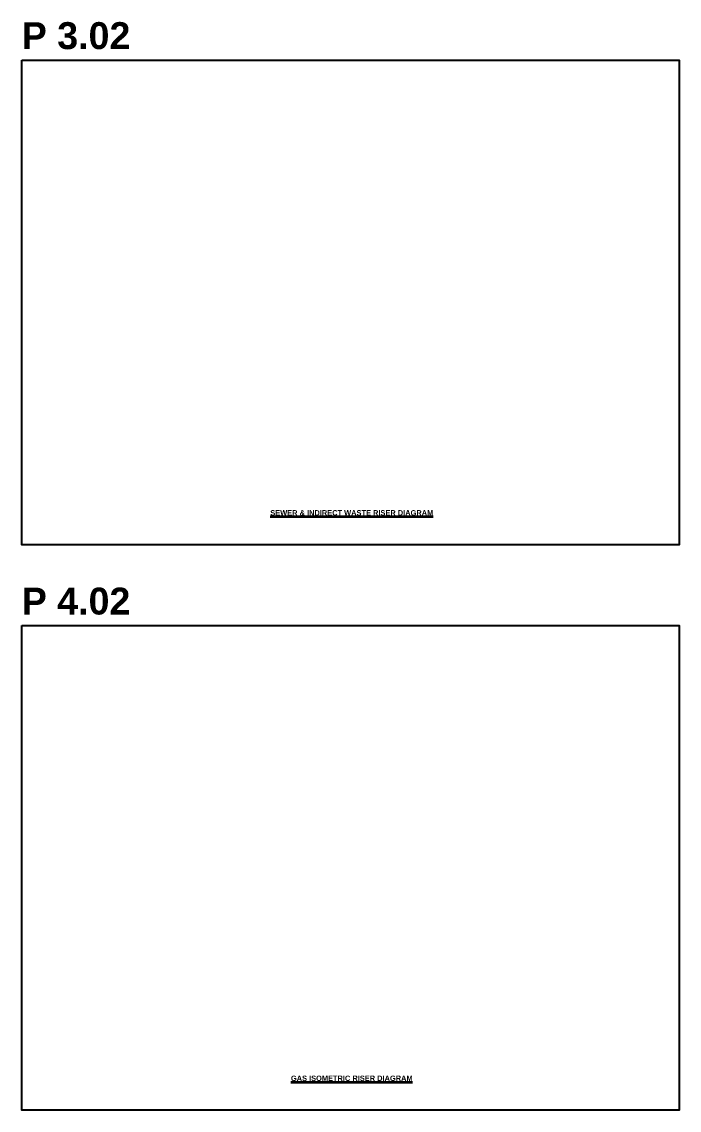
# Model space of a CAD drawing. Header units: inches. Extents: x 2025 to 34930, y -6955 to 4650.
# Drawn here: x 11625 to 13091, y -4200 to -1772 of the extents above; entities that cross this region are included whole.
import ezdxf

# ---------------------------------------------------------------- set-up
doc = ezdxf.new("R2010")
doc.units = ezdxf.units.IN
doc.header["$MEASUREMENT"] = 0
doc.layers.get('DEFPOINTS').update_dxf_attribs({"color": 104})
doc.layers.add('PDF-TEXT', color=7, linetype='Continuous', lineweight=35)
doc.styles.add('PDF Arial', font='arial.ttf')
doc.styles.add('PDF Arial Bold', font='arialbd.ttf')

msp = doc.modelspace()

# ---------------------------------------------------------------- linework, layer by layer
at = {"layer": 'DEFPOINTS'}
for points in [[(11624.5, -1857.8), (13091.4, -1857.8), (13091.4, -2938.9), (11624.5, -2938.9)], [(11624.5, -3118.9), (13091.4, -3118.9), (13091.4, -4200), (11624.5, -4200)]]:
    msp.add_lwpolyline(points, close=True, dxfattribs=at)

# ---------------------------------------------------------------- texts
at = {"layer": 'DEFPOINTS', "char_height": 60, "attachment_point": 1, "style": 'PDF Arial'}
for s, insert in [('{\\fArial|b1|i0|c0|p34;P 3.02}', (11624.5, -1773.3)), ('{\\fArial|b1|i0|c0|p34;P 4.02}', (11624.5, -3034.4))]:
    msp.add_mtext(s, dxfattribs=dict(at, insert=insert))
at = {"layer": 'PDF-TEXT', "char_height": 12, "width": 1443.455, "attachment_point": 5, "style": 'PDF Arial Bold'}
for s, insert in [('\\pxt57;{\\fCentury Gothic|b1|i0|c0|p34;\\LSEWER & INDIRECT WASTE RISER DIAGRAM}', (12360.8, -2867.7)), ('{\\fCentury Gothic|b1|i0|c0|p34;\\LGAS ISOMETRIC RISER DIAGRAM}', (12360.8, -4128.8))]:
    msp.add_mtext(s, dxfattribs=dict(at, insert=insert))

doc.saveas('drawing.dxf')
